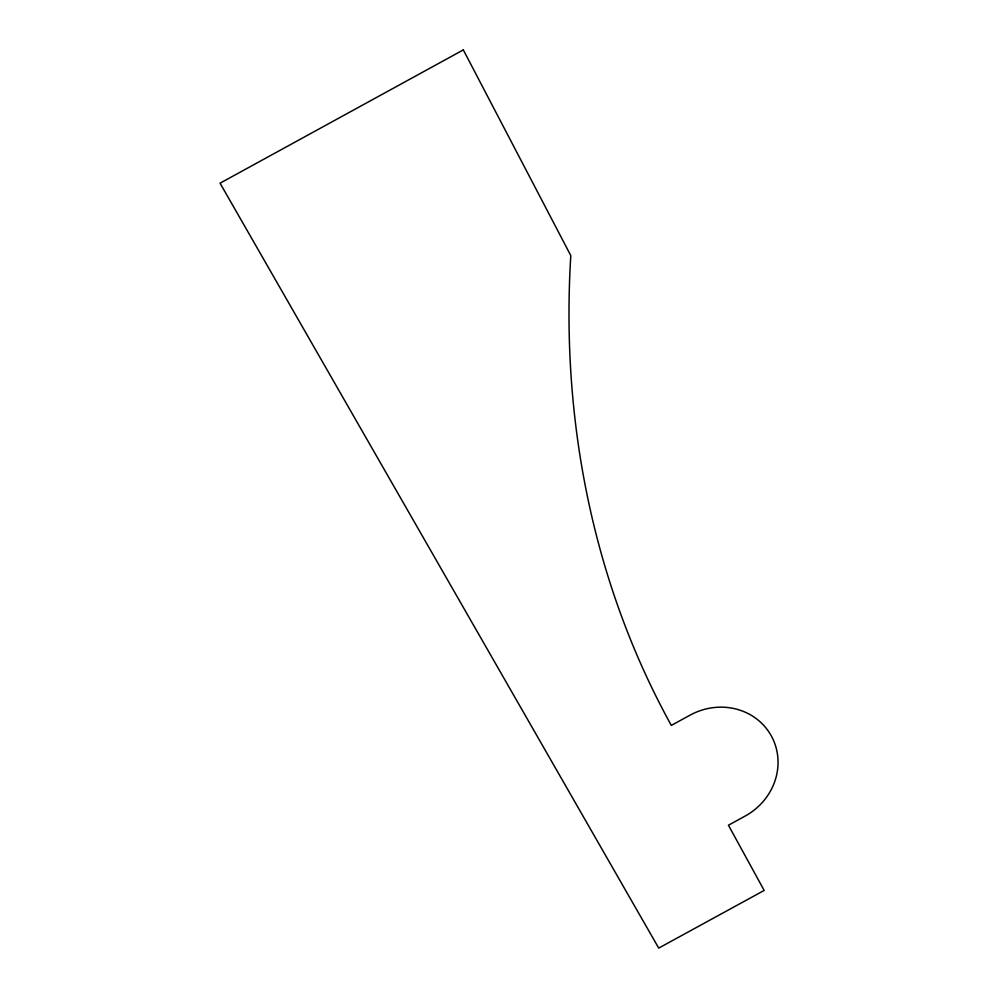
<?xml version="1.0" encoding="UTF-8"?>
<svg xmlns="http://www.w3.org/2000/svg" width="998" height="998" viewBox="0 0 998 998"><rect width="100%" height="100%" fill="white"/><g stroke="black" fill="none" stroke-linecap="round" stroke-linejoin="round"><path stroke-width="1.5" d="M463.322 49.9L220.047 183.195L658.717 948.1L764.169 890.441L728.428 825.221L745.207 816.04A61.377 57.485 -29.6 0 0 771.454 736.175A61.377 57.485 -29.6 0 0 690.267 715.042L671.317 725.409A907.319 789.306 -61.6 0 1 570.794 255.6L463.322 49.9"/></g></svg>
